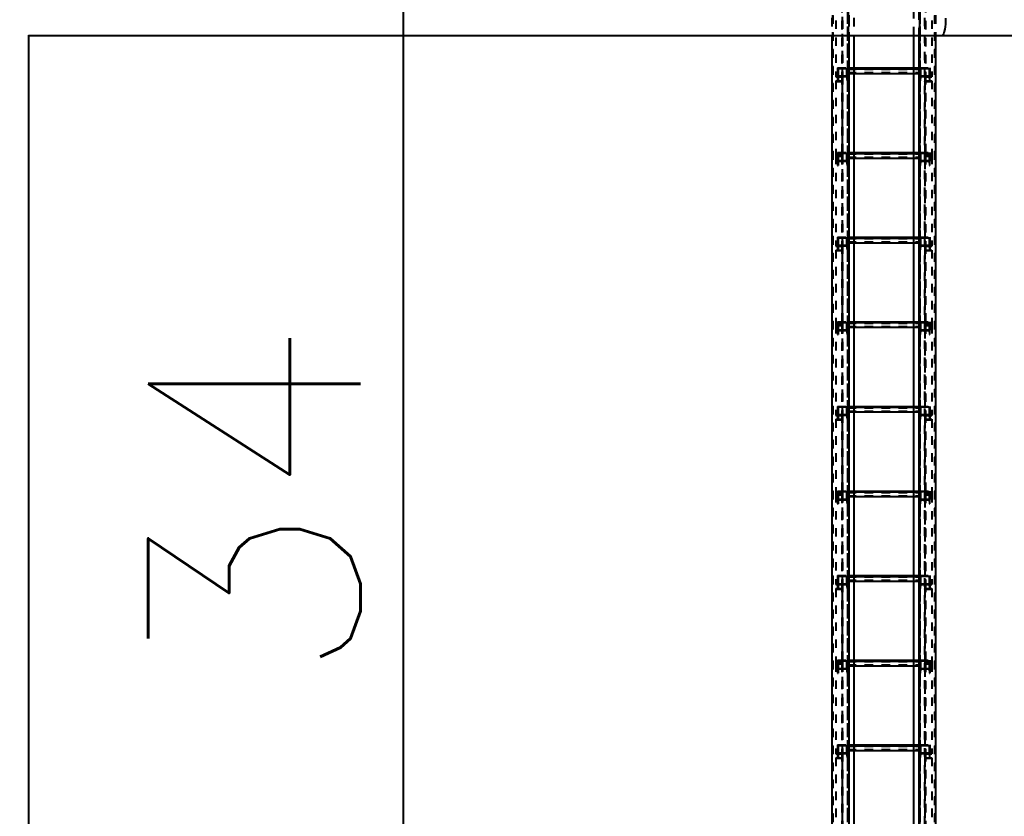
# Model space of a CAD drawing. Header units: millimetres. Extents: x 149919 to 150445, y 136651 to 136866.
# Drawn here: x 150393.57 to 150405.16, y 136715.48 to 136724.86 of the extents above; entities that cross this region are included whole.
import ezdxf

# ---------------------------------------------------------------- set-up
doc = ezdxf.new("R2010")
doc.units = ezdxf.units.MM
doc.header["$LTSCALE"] = 0.25
for name, pattern in [('XKITLINE00', [0]), ('XKITLINE02', [4, 2, -2]), ('XKITLINE03', [6, 3, -1, 1, -1])]:
    doc.linetypes.add(name, pattern=pattern)
doc.styles.add('ROMANS', font='romans.shx')
doc.dimstyles.new('MD300', dxfattribs={"dimtxt": 2.5, "dimasz": 2.5, "dimexe": 1, "dimexo": 1, "dimgap": 0.5, "dimtad": 1, "dimdec": 1, "dimlfac": 50, "dimrnd": 0.5, "dimdsep": 46, "dimtxsty": 'ROMANS', "dimcen": 1, "dimclrd": 146, "dimclre": 146, "dimclrt": 30, "dimadec": 1, "dimazin": 2, "dimtfac": 1, "dimtdec": 1, "dimtmove": 0, "dimatfit": 1, "dimfxl": 1, "dimtolj": 1, "dimtzin": 0, "dimlwd": -1, "dimlwe": -1, "dimarcsym": 0})

# ---------------------------------------------------------------- blocks, each defined once
blk = doc.blocks.new('çatıı')
at = {"color": 1, "linetype": 'XKITLINE03'}
for p, q in [((26144.4, 5880.8), (26144.4, 7537.7)), ((26150.4, 7540.3), (26150.4, 5900.3)), ((26235.4, 5900.3), (26235.4, 7540.3)), ((26241.4, 5880.8), (26241.4, 7537.7)), ((26144.4, 7381.7), (26144.4, 7487.6)), ((26241.4, 7487.6), (26241.4, 7381.7)), ((26150.4, 7382.2), (26150.4, 7391.7)), ((26235.4, 7390.7), (26150.4, 7390.7)), ((26235.4, 7391.7), (26235.4, 7382.2)), ((26144.4, 7288.3), (26144.4, 7375.9)), ((26241.4, 7375.9), (26241.4, 7288.3)), ((26144.4, 7182.4), (26144.4, 7288.3)), ((26150.4, 7282.5), (26150.4, 7292.1)), ((26235.4, 7291), (26150.4, 7291)), ((26235.4, 7292.1), (26235.4, 7282.5)), ((26241.4, 7288.3), (26241.4, 7182.4)), ((26150.4, 7182.9), (26150.4, 7192.4)), ((26235.4, 7191.4), (26150.4, 7191.4)), ((26235.4, 7192.4), (26235.4, 7182.9)), ((26144.4, 7089), (26144.4, 7176.7)), ((26241.4, 7176.7), (26241.4, 7089)), ((26144.4, 6983.2), (26144.4, 7089)), ((26150.4, 7083.2), (26150.4, 7092.8)), ((26235.4, 7091.8), (26150.4, 7091.8)), ((26235.4, 7092.8), (26235.4, 7083.2)), ((26241.4, 7089), (26241.4, 6983.2)), ((26150.4, 6983.6), (26150.4, 6993.2)), ((26235.4, 6992.1), (26150.4, 6992.1)), ((26235.4, 6993.2), (26235.4, 6983.6)), ((26144.4, 6889.8), (26144.4, 6977.4)), ((26241.4, 6977.4), (26241.4, 6889.8)), ((26144.4, 6783.9), (26144.4, 6889.8)), ((26150.4, 6884), (26150.4, 6893.5)), ((26235.4, 6892.5), (26150.4, 6892.5)), ((26235.4, 6893.5), (26235.4, 6884)), ((26241.4, 6889.8), (26241.4, 6783.9)), ((26150.4, 6784.3), (26150.4, 6793.9)), ((26235.4, 6792.9), (26150.4, 6792.9)), ((26235.4, 6793.9), (26235.4, 6784.3)), ((26144.4, 6690.5), (26144.4, 6778.1)), ((26241.4, 6778.1), (26241.4, 6690.5)), ((26144.4, 6584.6), (26144.4, 6690.5)), ((26150.4, 6684.7), (26150.4, 6694.2)), ((26235.4, 6693.2), (26150.4, 6693.2)), ((26235.4, 6694.2), (26235.4, 6684.7)), ((26241.4, 6690.5), (26241.4, 6584.6)), ((26150.4, 6585.1), (26150.4, 6594.6)), ((26235.4, 6593.6), (26150.4, 6593.6)), ((26235.4, 6594.6), (26235.4, 6585.1)), ((26144.4, 6491.2), (26144.4, 6578.8)), ((26241.4, 6578.8), (26241.4, 6491.2))]:
    blk.add_line(p, q, dxfattribs=at)
at = {"color": 116, "linetype": 'XKITLINE02', "true_color": 0x136734}
for p, q in [((26150.4, 7540.3), (26150.4, 5898.6)), ((26151.2, 7540.2), (26151.2, 5898.7)), ((26234.5, 7540.2), (26234.5, 5898.7)), ((26235.4, 7540.3), (26235.4, 5898.6)), ((26132.5, 7534), (26132.5, 5889.3)), ((26133.1, 7533.5), (26133.1, 5888.5)), ((26150.3, 7533.5), (26150.3, 5888.5)), ((26150.8, 7534), (26150.8, 5889.3)), ((26151.7, 7534), (26151.7, 5888.4)), ((26234.9, 7534), (26234.9, 5889.3)), ((26235.4, 7533.5), (26235.4, 5888.5)), ((26252.7, 7533.5), (26252.7, 5888.5)), ((26253.2, 7534), (26253.2, 5889.3)), ((26254.1, 7534), (26254.1, 5930.4)), ((26136.4, 7487.6), (26136.4, 7381.2)), ((26143.6, 7487), (26143.6, 7376.4)), ((26144.4, 7487.6), (26144.4, 7376.4)), ((26227.9, 7479.9), (26227.9, 5900.2)), ((26241.4, 7487.6), (26241.4, 7376.4)), ((26242.2, 7487), (26242.2, 7376.4)), ((26249.4, 7487.6), (26249.4, 7381.2)), ((26131.7, 7470.6), (26131.7, 7430)), ((26151.7, 7470.6), (26151.7, 7430)), ((26157.9, 7470.6), (26157.9, 5900.2)), ((26234.1, 7478.5), (26234.1, 7430)), ((26254.1, 7473.8), (26254.1, 7430)), ((26157.9, 7430.3), (26157.9, 7430)), ((26227.9, 7430.3), (26227.9, 7430)), ((26138.4, 7391.7), (26138.4, 7382.2)), ((26138.4, 7391.7), (26138.4, 7386.2)), ((26138.4, 7391.7), (26150.4, 7391.7)), ((26138.4, 7386.2), (26138.4, 7376.7)), ((26138.4, 7386.2), (26139.1, 7386.2)), ((26139.4, 7391), (26139.1, 7386.2)), ((26139.1, 7386.2), (26139.1, 7376.7)), ((26139.4, 7391), (26139.4, 7381.5)), ((26139.4, 7391), (26149.3, 7391)), ((26149.3, 7391), (26149.3, 7381.5)), ((26149.3, 7391), (26149.7, 7386.2)), ((26149.7, 7386.2), (26149.7, 7376.7)), ((26149.7, 7386.2), (26150.4, 7386.2)), ((26150.4, 7391.7), (26150.4, 7382.2)), ((26150.4, 7391.7), (26150.4, 7386.2)), ((26150.4, 7391.7), (26157.9, 7391.7)), ((26150.4, 7391.7), (26150.4, 7385.2)), ((26150.4, 7390.9), (26235.4, 7390.9)), ((26150.4, 7390.7), (26157.9, 7390.7)), ((26150.4, 7390.1), (26235.4, 7390.1)), ((26150.4, 7386.2), (26150.4, 7376.7)), ((26150.4, 7386.2), (26235.4, 7386.2)), ((26150.4, 7386.2), (26235.4, 7386.2)), ((26227.9, 7391.7), (26235.4, 7391.7)), ((26227.9, 7390.7), (26235.4, 7390.7)), ((26235.4, 7391.7), (26235.4, 7376.7)), ((26235.4, 7391.7), (26247.4, 7391.7)), ((26235.4, 7391.7), (26235.4, 7385.2)), ((26235.4, 7386.2), (26236, 7386.2)), ((26236.4, 7391), (26236, 7386.2)), ((26236, 7386.2), (26236, 7376.7)), ((26236.4, 7391), (26246.3, 7391)), ((26236.4, 7391), (26236.4, 7381.5)), ((26246.3, 7391), (26246.7, 7386.2)), ((26246.3, 7391), (26246.3, 7381.5)), ((26246.7, 7386.2), (26247.4, 7386.2)), ((26246.7, 7386.2), (26246.7, 7376.7)), ((26247.4, 7391.7), (26247.4, 7376.7)), ((26136.4, 7381.7), (26144.4, 7381.7)), ((26136.4, 7381.2), (26143.6, 7381.2)), ((26136.4, 7376.6), (26136.4, 7288.3)), ((26136.4, 7376.6), (26143.6, 7376.6)), ((26136.4, 7375.9), (26144.4, 7375.9)), ((26138.4, 7382.2), (26138.4, 7376.7)), ((26138.4, 7382.2), (26150.4, 7382.2)), ((26138.4, 7376.7), (26139.1, 7376.7)), ((26139.4, 7381.5), (26139.1, 7376.7)), ((26139.4, 7381.5), (26149.3, 7381.5)), ((26143.6, 7382.2), (26143.6, 7288.9)), ((26143.6, 7382.2), (26144.4, 7382.2)), ((26143.6, 7376.4), (26144.4, 7376.4)), ((26144.4, 7382.2), (26144.4, 7288.3)), ((26149.3, 7381.5), (26149.7, 7376.7)), ((26149.7, 7376.7), (26150.4, 7376.7)), ((26150.4, 7385.3), (26235.4, 7385.3)), ((26150.4, 7385.2), (26157.9, 7385.2)), ((26150.4, 7382.2), (26150.4, 7376.7)), ((26227.9, 7385.2), (26235.4, 7385.2)), ((26235.4, 7382.2), (26247.4, 7382.2)), ((26235.4, 7376.7), (26236, 7376.7)), ((26236.4, 7381.5), (26236, 7376.7)), ((26236.4, 7381.5), (26246.3, 7381.5)), ((26241.4, 7382.2), (26241.4, 7375.9)), ((26241.4, 7382.2), (26242.2, 7382.2)), ((26241.4, 7382.2), (26241.4, 7288.3)), ((26241.4, 7381.7), (26249.4, 7381.7)), ((26241.4, 7376.4), (26242.2, 7376.4)), ((26241.4, 7375.9), (26249.4, 7375.9)), ((26242.2, 7382.2), (26242.2, 7376.6)), ((26242.2, 7382.2), (26242.2, 7288.9)), ((26242.2, 7381.2), (26249.4, 7381.2)), ((26242.2, 7376.6), (26249.4, 7376.6)), ((26246.3, 7381.5), (26246.7, 7376.7)), ((26246.7, 7376.7), (26247.4, 7376.7)), ((26249.4, 7376.6), (26249.4, 7375.9)), ((26249.4, 7376.6), (26249.4, 7288.3)), ((26143.6, 7294.6), (26144.4, 7294.6)), ((26143.6, 7294.6), (26143.6, 7288.9)), ((26144.4, 7294.6), (26144.4, 7288.3)), ((26241.4, 7294.6), (26242.2, 7294.6)), ((26136.4, 7288.9), (26143.6, 7288.9)), ((26136.4, 7288.9), (26136.4, 7288.3)), ((26136.4, 7288.3), (26136.4, 7181.9)), ((26136.4, 7288.3), (26144.4, 7288.3)), ((26136.4, 7288.3), (26144.4, 7288.3)), ((26136.4, 7287.8), (26143.6, 7287.8)), ((26138.4, 7292.1), (26138.4, 7282.5)), ((26138.4, 7292.1), (26138.4, 7286.6)), ((26138.4, 7292.1), (26150.4, 7292.1)), ((26138.4, 7286.6), (26138.4, 7277)), ((26138.4, 7286.6), (26139.1, 7286.6)), ((26138.4, 7282.5), (26138.4, 7277)), ((26138.4, 7282.5), (26150.4, 7282.5)), ((26139.4, 7291.4), (26139.1, 7286.6)), ((26139.1, 7286.6), (26139.1, 7277)), ((26139.4, 7281.8), (26139.1, 7277)), ((26139.4, 7291.4), (26139.4, 7281.8)), ((26139.4, 7291.4), (26149.3, 7291.4)), ((26139.4, 7281.8), (26149.3, 7281.8)), ((26143.6, 7287.8), (26143.6, 7177.1)), ((26143.6, 7283), (26144.4, 7283)), ((26144.4, 7288.3), (26144.4, 7177.1)), ((26149.3, 7291.4), (26149.3, 7281.8)), ((26149.3, 7291.4), (26149.7, 7286.6)), ((26149.3, 7281.8), (26149.7, 7277)), ((26149.7, 7286.6), (26149.7, 7277)), ((26149.7, 7286.6), (26150.4, 7286.6)), ((26150.4, 7292.1), (26150.4, 7282.5)), ((26150.4, 7292.1), (26150.4, 7286.6)), ((26150.4, 7292.1), (26157.9, 7292.1)), ((26150.4, 7292.1), (26150.4, 7285.6)), ((26150.4, 7291.3), (26235.4, 7291.3)), ((26150.4, 7291), (26157.9, 7291)), ((26150.4, 7290.4), (26235.4, 7290.4)), ((26150.4, 7286.6), (26150.4, 7277)), ((26150.4, 7286.6), (26235.4, 7286.6)), ((26150.4, 7286.5), (26235.4, 7286.5)), ((26150.4, 7285.6), (26235.4, 7285.6)), ((26150.4, 7285.6), (26157.9, 7285.6)), ((26150.4, 7282.5), (26150.4, 7277)), ((26227.9, 7292.1), (26235.4, 7292.1)), ((26227.9, 7291), (26235.4, 7291)), ((26227.9, 7285.6), (26235.4, 7285.6)), ((26235.4, 7292.1), (26235.4, 7286.6)), ((26235.4, 7292.1), (26247.4, 7292.1)), ((26235.4, 7292.1), (26235.4, 7277)), ((26235.4, 7292.1), (26235.4, 7285.6)), ((26235.4, 7286.6), (26236, 7286.6)), ((26235.4, 7282.5), (26247.4, 7282.5)), ((26236.4, 7291.4), (26236, 7286.6)), ((26236, 7286.6), (26236, 7277)), ((26236.4, 7281.8), (26236, 7277)), ((26236.4, 7291.4), (26246.3, 7291.4)), ((26236.4, 7291.4), (26236.4, 7281.8)), ((26236.4, 7281.8), (26246.3, 7281.8)), ((26241.4, 7288.3), (26241.4, 7177.1)), ((26241.4, 7288.3), (26249.4, 7288.3)), ((26241.4, 7288.3), (26249.4, 7288.3)), ((26241.4, 7283), (26242.2, 7283)), ((26241.4, 7282.5), (26241.4, 7182.4)), ((26242.2, 7288.9), (26249.4, 7288.9)), ((26242.2, 7287.8), (26242.2, 7281.8)), ((26242.2, 7287.8), (26249.4, 7287.8)), ((26242.2, 7287.8), (26242.2, 7177.1)), ((26246.3, 7291.4), (26246.7, 7286.6)), ((26246.3, 7291.4), (26246.3, 7281.8)), ((26246.3, 7281.8), (26246.7, 7277)), ((26246.7, 7286.6), (26247.4, 7286.6)), ((26246.7, 7286.6), (26246.7, 7277)), ((26247.4, 7292.1), (26247.4, 7286.6)), ((26247.4, 7292.1), (26247.4, 7277)), ((26249.4, 7288.3), (26249.4, 7287.8)), ((26249.4, 7288.3), (26249.4, 7181.9)), ((26138.4, 7277), (26139.1, 7277)), ((26149.7, 7277), (26150.4, 7277)), ((26235.4, 7277), (26236, 7277)), ((26246.7, 7277), (26247.4, 7277)), ((26138.4, 7192.4), (26138.4, 7182.9)), ((26138.4, 7192.4), (26138.4, 7186.9)), ((26138.4, 7192.4), (26150.4, 7192.4)), ((26139.4, 7191.7), (26139.1, 7186.9)), ((26139.4, 7191.7), (26139.4, 7182.2)), ((26139.4, 7191.7), (26149.3, 7191.7)), ((26149.3, 7191.7), (26149.3, 7182.2)), ((26149.3, 7191.7), (26149.7, 7186.9)), ((26150.4, 7192.4), (26150.4, 7182.9)), ((26150.4, 7192.4), (26150.4, 7186.9)), ((26150.4, 7192.4), (26157.9, 7192.4)), ((26150.4, 7192.4), (26150.4, 7185.9)), ((26150.4, 7191.6), (26235.4, 7191.6)), ((26150.4, 7191.4), (26157.9, 7191.4)), ((26150.4, 7190.8), (26235.4, 7190.8)), ((26227.9, 7192.4), (26235.4, 7192.4)), ((26227.9, 7191.4), (26235.4, 7191.4)), ((26235.4, 7192.4), (26235.4, 7185.9)), ((26235.4, 7192.4), (26235.4, 7186.9)), ((26235.4, 7192.4), (26247.4, 7192.4)), ((26235.4, 7192.4), (26235.4, 7182.9)), ((26236.4, 7191.7), (26236, 7186.9)), ((26236.4, 7191.7), (26246.3, 7191.7)), ((26236.4, 7191.7), (26236.4, 7182.2)), ((26246.3, 7191.7), (26246.7, 7186.9)), ((26246.3, 7191.7), (26246.3, 7182.2)), ((26247.4, 7192.4), (26247.4, 7186.9)), ((26247.4, 7192.4), (26247.4, 7182.4)), ((26136.4, 7182.4), (26136.4, 7181.9)), ((26136.4, 7182.4), (26144.4, 7182.4)), ((26136.4, 7181.9), (26143.6, 7181.9)), ((26138.4, 7186.9), (26138.4, 7177.4)), ((26138.4, 7186.9), (26139.1, 7186.9)), ((26138.4, 7182.9), (26138.4, 7177.4)), ((26138.4, 7182.9), (26150.4, 7182.9)), ((26139.1, 7186.9), (26139.1, 7177.4)), ((26139.4, 7182.2), (26139.1, 7177.4)), ((26139.4, 7182.2), (26149.3, 7182.2)), ((26143.6, 7182.9), (26143.6, 7089.7)), ((26143.6, 7182.9), (26144.4, 7182.9)), ((26143.6, 7181.9), (26143.6, 7177.1)), ((26144.4, 7182.9), (26144.4, 7089)), ((26144.4, 7182.4), (26144.4, 7177.1)), ((26149.3, 7182.2), (26149.7, 7177.4)), ((26149.7, 7186.9), (26149.7, 7177.4)), ((26149.7, 7186.9), (26150.4, 7186.9)), ((26150.4, 7186.9), (26150.4, 7177.4)), ((26150.4, 7186.9), (26235.4, 7186.9)), ((26150.4, 7186.9), (26235.4, 7186.9)), ((26150.4, 7186), (26235.4, 7186)), ((26150.4, 7185.9), (26157.9, 7185.9)), ((26150.4, 7182.9), (26150.4, 7177.4)), ((26227.9, 7185.9), (26235.4, 7185.9)), ((26235.4, 7186.9), (26236, 7186.9)), ((26235.4, 7186.9), (26235.4, 7177.4)), ((26235.4, 7182.9), (26235.4, 7177.4)), ((26235.4, 7182.9), (26247.4, 7182.9)), ((26236, 7186.9), (26236, 7177.4)), ((26236.4, 7182.2), (26236, 7177.4)), ((26236.4, 7182.2), (26246.3, 7182.2)), ((26241.4, 7182.9), (26241.4, 7176.7)), ((26241.4, 7182.9), (26242.2, 7182.9)), ((26241.4, 7182.9), (26241.4, 7089)), ((26241.4, 7182.4), (26249.4, 7182.4)), ((26242.2, 7182.9), (26242.2, 7177.3)), ((26242.2, 7182.9), (26242.2, 7089.7)), ((26242.2, 7181.9), (26249.4, 7181.9)), ((26246.3, 7182.2), (26246.7, 7177.4)), ((26246.7, 7186.9), (26247.4, 7186.9)), ((26246.7, 7186.9), (26246.7, 7177.4)), ((26247.4, 7186.9), (26247.4, 7177.4)), ((26247.4, 7182.4), (26247.4, 7177.4)), ((26136.4, 7177.3), (26136.4, 7089)), ((26136.4, 7177.3), (26143.6, 7177.3)), ((26136.4, 7176.7), (26144.4, 7176.7)), ((26138.4, 7177.4), (26139.1, 7177.4)), ((26143.6, 7177.1), (26144.4, 7177.1)), ((26149.7, 7177.4), (26150.4, 7177.4)), ((26235.4, 7177.4), (26236, 7177.4)), ((26241.4, 7177.1), (26242.2, 7177.1)), ((26241.4, 7176.7), (26249.4, 7176.7)), ((26242.2, 7177.3), (26249.4, 7177.3)), ((26246.7, 7177.4), (26247.4, 7177.4)), ((26249.4, 7177.3), (26249.4, 7176.7)), ((26249.4, 7177.3), (26249.4, 7089)), ((26136.4, 7089.7), (26143.6, 7089.7)), ((26136.4, 7089.7), (26136.4, 7089)), ((26136.4, 7089), (26144.4, 7089)), ((26136.4, 7089), (26136.4, 6982.6)), ((26136.4, 7089), (26144.4, 7089)), ((26136.4, 7088.5), (26143.6, 7088.5)), ((26138.4, 7092.8), (26138.4, 7083.2)), ((26138.4, 7092.8), (26138.4, 7087.3)), ((26138.4, 7092.8), (26150.4, 7092.8)), ((26138.4, 7087.3), (26138.4, 7077.8)), ((26138.4, 7087.3), (26139.1, 7087.3)), ((26139.4, 7092.1), (26139.1, 7087.3)), ((26139.1, 7087.3), (26139.1, 7077.8)), ((26139.4, 7092.1), (26139.4, 7082.5)), ((26139.4, 7092.1), (26149.3, 7092.1)), ((26143.6, 7095.3), (26144.4, 7095.3)), ((26143.6, 7095.3), (26143.6, 7089.7)), ((26143.6, 7088.5), (26143.6, 6977.9)), ((26144.4, 7095.3), (26144.4, 7089)), ((26144.4, 7089), (26144.4, 6977.9)), ((26149.3, 7092.1), (26149.3, 7082.5)), ((26149.3, 7092.1), (26149.7, 7087.3)), ((26149.7, 7087.3), (26149.7, 7077.8)), ((26149.7, 7087.3), (26150.4, 7087.3)), ((26150.4, 7092.8), (26150.4, 7083.2)), ((26150.4, 7092.8), (26150.4, 7087.3)), ((26150.4, 7092.8), (26157.9, 7092.8)), ((26150.4, 7092.8), (26150.4, 7086.3)), ((26150.4, 7092), (26235.4, 7092)), ((26150.4, 7091.8), (26157.9, 7091.8)), ((26150.4, 7091.2), (26235.4, 7091.2)), ((26150.4, 7087.3), (26150.4, 7077.8)), ((26150.4, 7087.3), (26235.4, 7087.3)), ((26150.4, 7087.3), (26235.4, 7087.3)), ((26150.4, 7086.3), (26235.4, 7086.3)), ((26150.4, 7086.3), (26157.9, 7086.3)), ((26227.9, 7092.8), (26235.4, 7092.8)), ((26227.9, 7091.8), (26235.4, 7091.8)), ((26227.9, 7086.3), (26235.4, 7086.3)), ((26235.4, 7092.8), (26235.4, 7086.3)), ((26235.4, 7092.8), (26235.4, 7077.8)), ((26235.4, 7092.8), (26247.4, 7092.8)), ((26235.4, 7087.3), (26236, 7087.3)), ((26236.4, 7092.1), (26236, 7087.3)), ((26236, 7087.3), (26236, 7077.8)), ((26236.4, 7092.1), (26246.3, 7092.1)), ((26236.4, 7092.1), (26236.4, 7082.5)), ((26241.4, 7095.3), (26242.2, 7095.3)), ((26241.4, 7089), (26241.4, 6977.9)), ((26241.4, 7089), (26249.4, 7089)), ((26241.4, 7089), (26249.4, 7089)), ((26242.2, 7089.7), (26249.4, 7089.7)), ((26242.2, 7088.5), (26242.2, 7082.5)), ((26242.2, 7088.5), (26249.4, 7088.5)), ((26242.2, 7088.5), (26242.2, 6977.9)), ((26246.3, 7092.1), (26246.7, 7087.3)), ((26246.3, 7092.1), (26246.3, 7082.5)), ((26246.7, 7087.3), (26247.4, 7087.3)), ((26246.7, 7087.3), (26246.7, 7077.8)), ((26247.4, 7092.8), (26247.4, 7077.8)), ((26249.4, 7089), (26249.4, 7088.5)), ((26249.4, 7089), (26249.4, 6982.6)), ((26138.4, 7083.2), (26138.4, 7077.8)), ((26138.4, 7083.2), (26150.4, 7083.2)), ((26138.4, 7077.8), (26139.1, 7077.8)), ((26139.4, 7082.5), (26139.1, 7077.8)), ((26139.4, 7082.5), (26149.3, 7082.5)), ((26143.6, 7083.7), (26144.4, 7083.7)), ((26149.3, 7082.5), (26149.7, 7077.8)), ((26149.7, 7077.8), (26150.4, 7077.8)), ((26150.4, 7083.2), (26150.4, 7077.8)), ((26235.4, 7083.2), (26247.4, 7083.2)), ((26235.4, 7077.8), (26236, 7077.8)), ((26236.4, 7082.5), (26236, 7077.8)), ((26236.4, 7082.5), (26246.3, 7082.5)), ((26241.4, 7083.7), (26242.2, 7083.7)), ((26241.4, 7083.2), (26241.4, 6983.2)), ((26246.3, 7082.5), (26246.7, 7077.8)), ((26246.7, 7077.8), (26247.4, 7077.8)), ((26138.4, 6993.2), (26138.4, 6983.6)), ((26138.4, 6993.2), (26138.4, 6987.7)), ((26138.4, 6993.2), (26150.4, 6993.2)), ((26139.4, 6992.5), (26139.1, 6987.7)), ((26139.4, 6992.5), (26139.4, 6982.9)), ((26139.4, 6992.5), (26149.3, 6992.5)), ((26149.3, 6992.5), (26149.3, 6982.9)), ((26149.3, 6992.5), (26149.7, 6987.7)), ((26150.4, 6993.2), (26150.4, 6983.6)), ((26150.4, 6993.2), (26150.4, 6987.7)), ((26150.4, 6993.2), (26157.9, 6993.2)), ((26150.4, 6993.2), (26150.4, 6986.7)), ((26150.4, 6992.4), (26235.4, 6992.4)), ((26150.4, 6992.1), (26157.9, 6992.1)), ((26227.9, 6993.2), (26235.4, 6993.2)), ((26227.9, 6992.1), (26235.4, 6992.1)), ((26235.4, 6993.2), (26235.4, 6987.7)), ((26235.4, 6993.2), (26247.4, 6993.2)), ((26235.4, 6993.2), (26235.4, 6983.6)), ((26235.4, 6993.2), (26235.4, 6986.7)), ((26236.4, 6992.5), (26236, 6987.7)), ((26236.4, 6992.5), (26246.3, 6992.5)), ((26236.4, 6992.5), (26236.4, 6982.9)), ((26246.3, 6992.5), (26246.7, 6987.7)), ((26246.3, 6992.5), (26246.3, 6982.9)), ((26247.4, 6993.2), (26247.4, 6987.7)), ((26247.4, 6993.2), (26247.4, 6983.2)), ((26136.4, 6983.2), (26144.4, 6983.2)), ((26136.4, 6982.6), (26143.6, 6982.6)), ((26138.4, 6987.7), (26138.4, 6978.1)), ((26138.4, 6987.7), (26139.1, 6987.7)), ((26138.4, 6983.6), (26138.4, 6978.1)), ((26138.4, 6983.6), (26150.4, 6983.6)), ((26139.1, 6987.7), (26139.1, 6978.1)), ((26139.4, 6982.9), (26139.1, 6978.1)), ((26139.4, 6982.9), (26149.3, 6982.9)), ((26143.6, 6983.7), (26143.6, 6890.4)), ((26143.6, 6983.7), (26144.4, 6983.7)), ((26144.4, 6983.7), (26144.4, 6889.8)), ((26149.3, 6982.9), (26149.7, 6978.1)), ((26149.7, 6987.7), (26149.7, 6978.1)), ((26149.7, 6987.7), (26150.4, 6987.7)), ((26150.4, 6991.5), (26235.4, 6991.5)), ((26150.4, 6987.7), (26150.4, 6978.1)), ((26150.4, 6987.7), (26235.4, 6987.7)), ((26150.4, 6987.6), (26235.4, 6987.6)), ((26150.4, 6986.7), (26235.4, 6986.7)), ((26150.4, 6986.7), (26157.9, 6986.7)), ((26150.4, 6983.6), (26150.4, 6978.1)), ((26227.9, 6986.7), (26235.4, 6986.7)), ((26235.4, 6987.7), (26236, 6987.7)), ((26235.4, 6987.7), (26235.4, 6978.1)), ((26235.4, 6983.6), (26235.4, 6978.1)), ((26235.4, 6983.6), (26247.4, 6983.6)), ((26236, 6987.7), (26236, 6978.1)), ((26236.4, 6982.9), (26236, 6978.1)), ((26236.4, 6982.9), (26246.3, 6982.9)), ((26241.4, 6983.7), (26241.4, 6977.4)), ((26241.4, 6983.7), (26242.2, 6983.7)), ((26241.4, 6983.7), (26241.4, 6889.8)), ((26241.4, 6983.2), (26249.4, 6983.2)), ((26242.2, 6983.7), (26242.2, 6978)), ((26242.2, 6983.7), (26242.2, 6890.4)), ((26242.2, 6982.6), (26249.4, 6982.6)), ((26246.3, 6982.9), (26246.7, 6978.1)), ((26246.7, 6987.7), (26247.4, 6987.7)), ((26246.7, 6987.7), (26246.7, 6978.1)), ((26247.4, 6987.7), (26247.4, 6978.1)), ((26247.4, 6983.2), (26247.4, 6978.1)), ((26136.4, 6978), (26136.4, 6889.8)), ((26136.4, 6978), (26143.6, 6978)), ((26136.4, 6977.4), (26144.4, 6977.4)), ((26138.4, 6978.1), (26139.1, 6978.1)), ((26143.6, 6977.9), (26144.4, 6977.9)), ((26149.7, 6978.1), (26150.4, 6978.1)), ((26235.4, 6978.1), (26236, 6978.1)), ((26241.4, 6977.9), (26242.2, 6977.9)), ((26241.4, 6977.4), (26249.4, 6977.4)), ((26242.2, 6978), (26249.4, 6978)), ((26246.7, 6978.1), (26247.4, 6978.1)), ((26249.4, 6978), (26249.4, 6977.4)), ((26249.4, 6978), (26249.4, 6889.8)), ((26136.4, 6890.4), (26143.6, 6890.4)), ((26136.4, 6890.4), (26136.4, 6889.8)), ((26136.4, 6889.8), (26144.4, 6889.8)), ((26136.4, 6889.8), (26136.4, 6783.4)), ((26136.4, 6889.8), (26144.4, 6889.8)), ((26136.4, 6889.2), (26143.6, 6889.2)), ((26138.4, 6893.5), (26138.4, 6884)), ((26138.4, 6893.5), (26138.4, 6888)), ((26138.4, 6893.5), (26150.4, 6893.5)), ((26138.4, 6888), (26138.4, 6878.5)), ((26138.4, 6888), (26139.1, 6888)), ((26139.4, 6892.8), (26139.1, 6888)), ((26139.1, 6888), (26139.1, 6878.5)), ((26139.4, 6892.8), (26139.4, 6883.3)), ((26139.4, 6892.8), (26149.3, 6892.8)), ((26143.6, 6896), (26144.4, 6896)), ((26143.6, 6896), (26143.6, 6890.4)), ((26143.6, 6889.2), (26143.6, 6778.6)), ((26144.4, 6896), (26144.4, 6889.8)), ((26144.4, 6889.8), (26144.4, 6778.6)), ((26149.3, 6892.8), (26149.3, 6883.3)), ((26149.3, 6892.8), (26149.7, 6888)), ((26149.7, 6888), (26149.7, 6878.5)), ((26149.7, 6888), (26150.4, 6888)), ((26150.4, 6893.5), (26150.4, 6884)), ((26150.4, 6893.5), (26150.4, 6888)), ((26150.4, 6893.5), (26157.9, 6893.5)), ((26150.4, 6893.5), (26150.4, 6887)), ((26150.4, 6892.7), (26235.4, 6892.7)), ((26150.4, 6892.5), (26157.9, 6892.5)), ((26150.4, 6891.9), (26235.4, 6891.9)), ((26150.4, 6888), (26150.4, 6878.5)), ((26150.4, 6888), (26235.4, 6888)), ((26150.4, 6888), (26235.4, 6888)), ((26227.9, 6893.5), (26235.4, 6893.5)), ((26227.9, 6892.5), (26235.4, 6892.5)), ((26235.4, 6893.5), (26235.4, 6878.5)), ((26235.4, 6893.5), (26247.4, 6893.5)), ((26235.4, 6893.5), (26235.4, 6887)), ((26235.4, 6888), (26236, 6888)), ((26236.4, 6892.8), (26236, 6888)), ((26236, 6888), (26236, 6878.5)), ((26236.4, 6892.8), (26246.3, 6892.8)), ((26236.4, 6892.8), (26236.4, 6883.3)), ((26241.4, 6896), (26242.2, 6896)), ((26241.4, 6889.8), (26249.4, 6889.8)), ((26241.4, 6889.8), (26241.4, 6778.6)), ((26241.4, 6889.8), (26249.4, 6889.8)), ((26242.2, 6890.4), (26249.4, 6890.4)), ((26242.2, 6889.2), (26242.2, 6883.3)), ((26242.2, 6889.2), (26249.4, 6889.2)), ((26242.2, 6889.2), (26242.2, 6778.6)), ((26246.3, 6892.8), (26246.7, 6888)), ((26246.3, 6892.8), (26246.3, 6883.3)), ((26246.7, 6888), (26247.4, 6888)), ((26246.7, 6888), (26246.7, 6878.5)), ((26247.4, 6893.5), (26247.4, 6878.5)), ((26249.4, 6889.8), (26249.4, 6889.2)), ((26249.4, 6889.8), (26249.4, 6783.4)), ((26138.4, 6884), (26138.4, 6878.5)), ((26138.4, 6884), (26150.4, 6884)), ((26138.4, 6878.5), (26139.1, 6878.5)), ((26139.4, 6883.3), (26139.1, 6878.5)), ((26139.4, 6883.3), (26149.3, 6883.3)), ((26143.6, 6884.4), (26144.4, 6884.4)), ((26149.3, 6883.3), (26149.7, 6878.5)), ((26149.7, 6878.5), (26150.4, 6878.5)), ((26150.4, 6887.1), (26235.4, 6887.1)), ((26150.4, 6887), (26157.9, 6887)), ((26150.4, 6884), (26150.4, 6878.5)), ((26227.9, 6887), (26235.4, 6887)), ((26235.4, 6884), (26247.4, 6884)), ((26235.4, 6878.5), (26236, 6878.5)), ((26236.4, 6883.3), (26236, 6878.5)), ((26236.4, 6883.3), (26246.3, 6883.3)), ((26241.4, 6884.4), (26242.2, 6884.4)), ((26241.4, 6884), (26241.4, 6783.9)), ((26246.3, 6883.3), (26246.7, 6878.5)), ((26246.7, 6878.5), (26247.4, 6878.5)), ((26136.4, 6783.9), (26136.4, 6783.4)), ((26136.4, 6783.9), (26144.4, 6783.9)), ((26136.4, 6783.4), (26143.6, 6783.4)), ((26138.4, 6793.9), (26138.4, 6784.3)), ((26138.4, 6793.9), (26138.4, 6788.4)), ((26138.4, 6793.9), (26150.4, 6793.9)), ((26138.4, 6788.4), (26138.4, 6778.9)), ((26138.4, 6788.4), (26139.1, 6788.4)), ((26138.4, 6784.3), (26138.4, 6778.9)), ((26138.4, 6784.3), (26150.4, 6784.3)), ((26139.4, 6793.2), (26139.1, 6788.4)), ((26139.1, 6788.4), (26139.1, 6778.9)), ((26139.4, 6783.6), (26139.1, 6778.9)), ((26139.4, 6793.2), (26139.4, 6783.6)), ((26139.4, 6793.2), (26149.3, 6793.2)), ((26139.4, 6783.6), (26149.3, 6783.6)), ((26143.6, 6784.4), (26143.6, 6691.1)), ((26143.6, 6784.4), (26144.4, 6784.4)), ((26143.6, 6783.4), (26143.6, 6778.6)), ((26144.4, 6784.4), (26144.4, 6690.5)), ((26144.4, 6783.9), (26144.4, 6778.6)), ((26149.3, 6793.2), (26149.3, 6783.6)), ((26149.3, 6793.2), (26149.7, 6788.4)), ((26149.3, 6783.6), (26149.7, 6778.9)), ((26149.7, 6788.4), (26149.7, 6778.9)), ((26149.7, 6788.4), (26150.4, 6788.4)), ((26150.4, 6793.9), (26157.9, 6793.9)), ((26150.4, 6793.9), (26150.4, 6787.4)), ((26150.4, 6793.9), (26150.4, 6784.3)), ((26150.4, 6793.9), (26150.4, 6788.4)), ((26150.4, 6793.1), (26235.4, 6793.1)), ((26150.4, 6792.9), (26157.9, 6792.9)), ((26150.4, 6792.3), (26235.4, 6792.3)), ((26150.4, 6788.4), (26235.4, 6788.4)), ((26150.4, 6788.4), (26150.4, 6778.9)), ((26150.4, 6788.3), (26235.4, 6788.3)), ((26150.4, 6787.4), (26235.4, 6787.4)), ((26150.4, 6787.4), (26157.9, 6787.4)), ((26150.4, 6784.3), (26150.4, 6778.9)), ((26227.9, 6793.9), (26235.4, 6793.9)), ((26227.9, 6792.9), (26235.4, 6792.9)), ((26227.9, 6787.4), (26235.4, 6787.4)), ((26235.4, 6793.9), (26235.4, 6788.4)), ((26235.4, 6793.9), (26247.4, 6793.9)), ((26235.4, 6793.9), (26235.4, 6784.3)), ((26235.4, 6793.9), (26235.4, 6787.4)), ((26235.4, 6788.4), (26236, 6788.4)), ((26235.4, 6788.4), (26235.4, 6778.9)), ((26235.4, 6784.3), (26235.4, 6778.9)), ((26235.4, 6784.3), (26247.4, 6784.3)), ((26236.4, 6793.2), (26236, 6788.4)), ((26236, 6788.4), (26236, 6778.9)), ((26236.4, 6783.6), (26236, 6778.9)), ((26236.4, 6793.2), (26246.3, 6793.2)), ((26236.4, 6793.2), (26236.4, 6783.6)), ((26236.4, 6783.6), (26246.3, 6783.6)), ((26241.4, 6784.4), (26241.4, 6778.1)), ((26241.4, 6784.4), (26242.2, 6784.4)), ((26241.4, 6784.4), (26241.4, 6690.5)), ((26241.4, 6783.9), (26249.4, 6783.9)), ((26242.2, 6784.4), (26242.2, 6778.7)), ((26242.2, 6784.4), (26242.2, 6691.1)), ((26242.2, 6783.4), (26249.4, 6783.4)), ((26246.3, 6793.2), (26246.7, 6788.4)), ((26246.3, 6793.2), (26246.3, 6783.6)), ((26246.3, 6783.6), (26246.7, 6778.9)), ((26246.7, 6788.4), (26247.4, 6788.4)), ((26246.7, 6788.4), (26246.7, 6778.9)), ((26247.4, 6793.9), (26247.4, 6788.4)), ((26247.4, 6793.9), (26247.4, 6783.9)), ((26247.4, 6788.4), (26247.4, 6778.9)), ((26247.4, 6783.9), (26247.4, 6778.9)), ((26136.4, 6778.7), (26136.4, 6690.5)), ((26136.4, 6778.7), (26143.6, 6778.7)), ((26136.4, 6778.1), (26144.4, 6778.1)), ((26138.4, 6778.9), (26139.1, 6778.9)), ((26143.6, 6778.6), (26144.4, 6778.6)), ((26149.7, 6778.9), (26150.4, 6778.9)), ((26235.4, 6778.9), (26236, 6778.9)), ((26241.4, 6778.6), (26242.2, 6778.6)), ((26241.4, 6778.1), (26249.4, 6778.1)), ((26242.2, 6778.7), (26249.4, 6778.7)), ((26246.7, 6778.9), (26247.4, 6778.9)), ((26249.4, 6778.7), (26249.4, 6778.1)), ((26249.4, 6778.7), (26249.4, 6690.5)), ((26136.4, 6691.1), (26143.6, 6691.1)), ((26136.4, 6691.1), (26136.4, 6690.5)), ((26136.4, 6690.5), (26136.4, 6584.1)), ((26136.4, 6690.5), (26144.4, 6690.5)), ((26136.4, 6690.5), (26144.4, 6690.5)), ((26138.4, 6694.2), (26138.4, 6684.7)), ((26138.4, 6694.2), (26138.4, 6688.8)), ((26138.4, 6694.2), (26150.4, 6694.2)), ((26139.4, 6693.6), (26139.1, 6688.8)), ((26139.4, 6693.6), (26139.4, 6684)), ((26139.4, 6693.6), (26149.3, 6693.6)), ((26143.6, 6696.8), (26144.4, 6696.8)), ((26143.6, 6696.8), (26143.6, 6691.1)), ((26144.4, 6696.8), (26144.4, 6690.5)), ((26144.4, 6690.5), (26144.4, 6579.3)), ((26149.3, 6693.6), (26149.3, 6684)), ((26149.3, 6693.6), (26149.7, 6688.8)), ((26150.4, 6694.2), (26150.4, 6684.7)), ((26150.4, 6694.2), (26150.4, 6688.8)), ((26150.4, 6694.2), (26157.9, 6694.2)), ((26150.4, 6694.2), (26150.4, 6687.7)), ((26150.4, 6693.5), (26235.4, 6693.5)), ((26150.4, 6693.2), (26157.9, 6693.2)), ((26150.4, 6692.6), (26235.4, 6692.6)), ((26227.9, 6694.2), (26235.4, 6694.2)), ((26227.9, 6693.2), (26235.4, 6693.2)), ((26235.4, 6694.2), (26235.4, 6688.8)), ((26235.4, 6694.2), (26247.4, 6694.2)), ((26235.4, 6694.2), (26235.4, 6684.7)), ((26235.4, 6694.2), (26235.4, 6687.7)), ((26236.4, 6693.6), (26236, 6688.8)), ((26236.4, 6693.6), (26246.3, 6693.6)), ((26236.4, 6693.6), (26236.4, 6684)), ((26241.4, 6696.8), (26242.2, 6696.8)), ((26241.4, 6690.5), (26241.4, 6579.3)), ((26241.4, 6690.5), (26249.4, 6690.5)), ((26241.4, 6690.5), (26249.4, 6690.5)), ((26242.2, 6691.1), (26249.4, 6691.1)), ((26246.3, 6693.6), (26246.7, 6688.8)), ((26246.3, 6693.6), (26246.3, 6684)), ((26247.4, 6694.2), (26247.4, 6688.8)), ((26247.4, 6694.2), (26247.4, 6684.7)), ((26249.4, 6690.5), (26249.4, 6690)), ((26249.4, 6690.5), (26249.4, 6584.1)), ((26136.4, 6690), (26143.6, 6690)), ((26138.4, 6688.8), (26138.4, 6679.2)), ((26138.4, 6688.8), (26139.1, 6688.8)), ((26138.4, 6684.7), (26138.4, 6679.2)), ((26138.4, 6684.7), (26150.4, 6684.7)), ((26138.4, 6679.2), (26139.1, 6679.2)), ((26139.1, 6688.8), (26139.1, 6679.2)), ((26139.4, 6684), (26139.1, 6679.2)), ((26139.4, 6684), (26149.3, 6684)), ((26143.6, 6690), (26143.6, 6579.3)), ((26143.6, 6685.2), (26144.4, 6685.2)), ((26149.3, 6684), (26149.7, 6679.2)), ((26149.7, 6688.8), (26149.7, 6679.2)), ((26149.7, 6688.8), (26150.4, 6688.8)), ((26149.7, 6679.2), (26150.4, 6679.2)), ((26150.4, 6688.8), (26150.4, 6679.2)), ((26150.4, 6688.8), (26235.4, 6688.8)), ((26150.4, 6688.7), (26235.4, 6688.7)), ((26150.4, 6687.8), (26235.4, 6687.8)), ((26150.4, 6687.7), (26157.9, 6687.7)), ((26150.4, 6684.7), (26150.4, 6679.2)), ((26227.9, 6687.7), (26235.4, 6687.7)), ((26235.4, 6688.8), (26236, 6688.8)), ((26235.4, 6688.8), (26235.4, 6679.2)), ((26235.4, 6684.7), (26235.4, 6679.2)), ((26235.4, 6684.7), (26247.4, 6684.7)), ((26235.4, 6679.2), (26236, 6679.2)), ((26236, 6688.8), (26236, 6679.2)), ((26236.4, 6684), (26236, 6679.2)), ((26236.4, 6684), (26246.3, 6684)), ((26241.4, 6685.2), (26242.2, 6685.2)), ((26241.4, 6684.7), (26241.4, 6584.6)), ((26242.2, 6690), (26242.2, 6684)), ((26242.2, 6690), (26249.4, 6690)), ((26242.2, 6690), (26242.2, 6579.3)), ((26246.3, 6684), (26246.7, 6679.2)), ((26246.7, 6688.8), (26247.4, 6688.8)), ((26246.7, 6688.8), (26246.7, 6679.2)), ((26246.7, 6679.2), (26247.4, 6679.2)), ((26247.4, 6688.8), (26247.4, 6679.2)), ((26247.4, 6684.7), (26247.4, 6679.2)), ((26138.4, 6594.6), (26138.4, 6585.1)), ((26138.4, 6594.6), (26138.4, 6589.1)), ((26138.4, 6594.6), (26150.4, 6594.6)), ((26138.4, 6589.1), (26138.4, 6579.6)), ((26138.4, 6589.1), (26139.1, 6589.1)), ((26139.4, 6593.9), (26139.1, 6589.1)), ((26139.1, 6589.1), (26139.1, 6579.6)), ((26139.4, 6593.9), (26139.4, 6584.4)), ((26139.4, 6593.9), (26149.3, 6593.9)), ((26149.3, 6593.9), (26149.3, 6584.4)), ((26149.3, 6593.9), (26149.7, 6589.1)), ((26149.7, 6589.1), (26149.7, 6579.6)), ((26149.7, 6589.1), (26150.4, 6589.1)), ((26150.4, 6594.6), (26157.9, 6594.6)), ((26150.4, 6594.6), (26150.4, 6588.1)), ((26150.4, 6594.6), (26150.4, 6585.1)), ((26150.4, 6594.6), (26150.4, 6589.1)), ((26150.4, 6593.8), (26235.4, 6593.8)), ((26150.4, 6593.6), (26157.9, 6593.6)), ((26150.4, 6593), (26235.4, 6593)), ((26150.4, 6589.1), (26235.4, 6589.1)), ((26150.4, 6589.1), (26235.4, 6589.1)), ((26150.4, 6589.1), (26150.4, 6579.6)), ((26150.4, 6588.2), (26235.4, 6588.2)), ((26150.4, 6588.1), (26157.9, 6588.1)), ((26227.9, 6594.6), (26235.4, 6594.6)), ((26227.9, 6593.6), (26235.4, 6593.6)), ((26227.9, 6588.1), (26235.4, 6588.1)), ((26235.4, 6594.6), (26235.4, 6579.6)), ((26235.4, 6594.6), (26247.4, 6594.6)), ((26235.4, 6594.6), (26235.4, 6588.1)), ((26235.4, 6589.1), (26236, 6589.1)), ((26236.4, 6593.9), (26236, 6589.1)), ((26236, 6589.1), (26236, 6579.6)), ((26236.4, 6593.9), (26246.3, 6593.9)), ((26236.4, 6593.9), (26236.4, 6584.4)), ((26246.3, 6593.9), (26246.7, 6589.1)), ((26246.3, 6593.9), (26246.3, 6584.4)), ((26246.7, 6589.1), (26247.4, 6589.1)), ((26246.7, 6589.1), (26246.7, 6579.6)), ((26247.4, 6594.6), (26247.4, 6579.6)), ((26136.4, 6584.6), (26136.4, 6584.1)), ((26136.4, 6584.6), (26144.4, 6584.6)), ((26136.4, 6584.1), (26143.6, 6584.1)), ((26136.4, 6579.5), (26136.4, 6491.2)), ((26136.4, 6579.5), (26143.6, 6579.5)), ((26136.4, 6578.8), (26144.4, 6578.8)), ((26138.4, 6585.1), (26138.4, 6579.6)), ((26138.4, 6585.1), (26150.4, 6585.1)), ((26138.4, 6579.6), (26139.1, 6579.6)), ((26139.4, 6584.4), (26139.1, 6579.6)), ((26139.4, 6584.4), (26149.3, 6584.4)), ((26143.6, 6585.1), (26143.6, 6491.8)), ((26143.6, 6585.1), (26144.4, 6585.1)), ((26143.6, 6584.1), (26143.6, 6579.3)), ((26143.6, 6579.3), (26144.4, 6579.3)), ((26144.4, 6585.1), (26144.4, 6491.2)), ((26144.4, 6584.6), (26144.4, 6579.3)), ((26149.3, 6584.4), (26149.7, 6579.6)), ((26149.7, 6579.6), (26150.4, 6579.6)), ((26150.4, 6585.1), (26150.4, 6579.6)), ((26235.4, 6585.1), (26247.4, 6585.1)), ((26235.4, 6579.6), (26236, 6579.6)), ((26236.4, 6584.4), (26236, 6579.6)), ((26236.4, 6584.4), (26246.3, 6584.4)), ((26241.4, 6585.1), (26241.4, 6578.8)), ((26241.4, 6585.1), (26242.2, 6585.1)), ((26241.4, 6585.1), (26241.4, 6491.2)), ((26241.4, 6584.6), (26249.4, 6584.6)), ((26241.4, 6579.3), (26242.2, 6579.3)), ((26241.4, 6578.8), (26249.4, 6578.8)), ((26242.2, 6585.1), (26242.2, 6579.5)), ((26242.2, 6585.1), (26242.2, 6491.8)), ((26242.2, 6584.1), (26249.4, 6584.1)), ((26242.2, 6579.5), (26249.4, 6579.5)), ((26246.3, 6584.4), (26246.7, 6579.6)), ((26246.7, 6579.6), (26247.4, 6579.6)), ((26249.4, 6579.5), (26249.4, 6578.8)), ((26249.4, 6579.5), (26249.4, 6491.2))]:
    blk.add_line(p, q, dxfattribs=at)
at = {"color": 8, "linetype": 'XKITLINE00'}
for p, q in [((26265.7, 7446.7), (26265.5, 7443.3)), ((26265.8, 7450.3), (26265.7, 7446.7)), ((26263.6, 7432.7), (26262.9, 7431.2)), ((26263.6, 7432.7), (26262.9, 7431.2)), ((26264.2, 7434.7), (26263.6, 7432.7)), ((26264.8, 7437.2), (26264.2, 7434.7)), ((26265.2, 7440.1), (26264.8, 7437.2)), ((26265.5, 7443.3), (26265.2, 7440.1)), ((25185.8, 7430.1), (25185.8, 6010)), ((25185.8, 7430), (26261.4, 7430)), ((26261.4, 7430), (26262.1, 7430.3)), ((26261.4, 7430), (26262.1, 7430.3)), ((26261.4, 7430), (27695.3, 7430)), ((26262.9, 7431.2), (26262.1, 7430.3)), ((26262.9, 7431.2), (26262.1, 7430.3))]:
    blk.add_line(p, q, dxfattribs=at)
at = {"color": 7, "linetype": 'XKITLINE00'}
for p, q in [((26131.7, 7430), (26131.7, 6010.6)), ((26151.7, 7430), (26151.7, 6010.6)), ((26157.9, 7430), (26157.9, 6010.6)), ((26227.9, 7430), (26227.9, 6010.6)), ((26234.1, 7430), (26234.1, 6010.6)), ((26254.1, 7430), (26254.1, 6010.6)), ((26157.9, 7391.7), (26227.9, 7391.7)), ((26157.9, 7390.7), (26227.9, 7390.7)), ((26157.9, 7385.2), (26227.9, 7385.2)), ((26157.9, 7292.1), (26227.9, 7292.1)), ((26157.9, 7291), (26227.9, 7291)), ((26157.9, 7285.6), (26227.9, 7285.6)), ((26157.9, 7192.4), (26227.9, 7192.4)), ((26157.9, 7191.4), (26227.9, 7191.4)), ((26157.9, 7185.9), (26227.9, 7185.9)), ((26157.9, 7092.8), (26227.9, 7092.8)), ((26157.9, 7091.8), (26227.9, 7091.8)), ((26157.9, 7086.3), (26227.9, 7086.3)), ((26157.9, 6993.2), (26227.9, 6993.2)), ((26157.9, 6992.1), (26227.9, 6992.1)), ((26157.9, 6986.7), (26227.9, 6986.7)), ((26157.9, 6893.5), (26227.9, 6893.5)), ((26157.9, 6892.5), (26227.9, 6892.5)), ((26157.9, 6887), (26227.9, 6887)), ((26157.9, 6793.9), (26227.9, 6793.9)), ((26157.9, 6792.9), (26227.9, 6792.9)), ((26157.9, 6787.4), (26227.9, 6787.4)), ((26157.9, 6694.2), (26227.9, 6694.2)), ((26157.9, 6693.2), (26227.9, 6693.2)), ((26157.9, 6687.7), (26227.9, 6687.7)), ((26157.9, 6594.6), (26227.9, 6594.6)), ((26157.9, 6593.6), (26227.9, 6593.6)), ((26157.9, 6588.1), (26227.9, 6588.1))]:
    blk.add_line(p, q, dxfattribs=at)
at = {"color": 1, "linetype": 'XKITLINE00'}
for centre in [(26150.4, 7391.7), (26150.4, 7390.7), (26235.4, 7391.7), (26235.4, 7390.7), (26144.4, 7381.7), (26144.4, 7375.9), (26150.4, 7382.2), (26235.4, 7382.2), (26241.4, 7381.7), (26241.4, 7375.9), (26144.4, 7288.3), (26144.4, 7288.3), (26150.4, 7292.1), (26150.4, 7291), (26150.4, 7282.5), (26235.4, 7292.1), (26235.4, 7291), (26235.4, 7282.5), (26241.4, 7288.3), (26241.4, 7288.3), (26150.4, 7192.4), (26150.4, 7191.4), (26235.4, 7192.4), (26235.4, 7191.4), (26144.4, 7182.4), (26150.4, 7182.9), (26235.4, 7182.9), (26241.4, 7182.4), (26144.4, 7176.7), (26241.4, 7176.7), (26144.4, 7089), (26144.4, 7089), (26150.4, 7092.8), (26150.4, 7091.8), (26235.4, 7092.8), (26235.4, 7091.8), (26241.4, 7089), (26241.4, 7089), (26150.4, 7083.2), (26235.4, 7083.2), (26150.4, 6993.2), (26150.4, 6992.1), (26235.4, 6993.2), (26235.4, 6992.1), (26144.4, 6983.2), (26150.4, 6983.6), (26235.4, 6983.6), (26241.4, 6983.2), (26144.4, 6977.4), (26241.4, 6977.4), (26144.4, 6889.8), (26144.4, 6889.8), (26150.4, 6893.5), (26150.4, 6892.5), (26235.4, 6893.5), (26235.4, 6892.5), (26241.4, 6889.8), (26241.4, 6889.8), (26150.4, 6884), (26235.4, 6884), (26144.4, 6783.9), (26150.4, 6793.9), (26150.4, 6792.9), (26150.4, 6784.3), (26235.4, 6793.9), (26235.4, 6792.9), (26235.4, 6784.3), (26241.4, 6783.9), (26144.4, 6778.1), (26241.4, 6778.1), (26144.4, 6690.5), (26144.4, 6690.5), (26150.4, 6694.2), (26150.4, 6693.2), (26235.4, 6694.2), (26235.4, 6693.2), (26241.4, 6690.5), (26241.4, 6690.5), (26150.4, 6684.7), (26235.4, 6684.7), (26150.4, 6594.6), (26150.4, 6593.6), (26235.4, 6594.6), (26235.4, 6593.6), (26144.4, 6584.6), (26144.4, 6578.8), (26150.4, 6585.1), (26235.4, 6585.1), (26241.4, 6584.6), (26241.4, 6578.8)]:
    blk.add_circle(centre, 0.05, dxfattribs=at)
blk = doc.blocks.new('*D13')
at = {"color": 146, "transparency": 16777216}
for p, q in [((150392.26, 136736.178), (150399.081, 136736.178)), ((150398.081, 136733.678), (150398.081, 136704.678)), ((150392.26, 136702.178), (150399.081, 136702.178))]:
    blk.add_line(p, q, dxfattribs=at)
for points in [[(150397.664, 136733.678), (150398.498, 136733.678), (150398.081, 136736.178)], [(150397.664, 136704.678), (150398.498, 136704.678), (150398.081, 136702.178)]]:
    blk.add_solid(points, dxfattribs=at)
at = {"layer": 'DEFPOINTS', "color": 0, "transparency": 16777216}
for p in [(150391.26, 136736.178), (150391.26, 136702.178), (150398.081, 136702.178)]:
    blk.add_point(p, dxfattribs=at)
at = {"color": 1, "transparency": 16777216, "insert": (150396.331, 136719.178), "char_height": 2.5, "attachment_point": 5, "rotation": 90, "style": 'ROMANS'}
blk.add_mtext('\\A1;34', dxfattribs=at)

msp = doc.modelspace()

# ---------------------------------------------------------------- block references
at = {"xscale": 0.009999943142843078, "yscale": 0.009999943142843078, "zscale": 0.009999943142843078}
msp.add_blockref('çatıı', (150141.814, 136650.373), dxfattribs=at)

# ---------------------------------------------------------------- dimensions: what is measured, and where the dimension line sits
dim = msp.add_aligned_dim(p1=(150391.26, 136736.178), p2=(150391.26, 136702.178), distance=6.821, dimstyle='MD300', override={"dimdec": 2, "dimlfac": 1, "dimrnd": 0.05, "dimclrt": 1})
dim.commit()
dim.dimension.update_dxf_attribs({"geometry": '*D13', "text_midpoint": (150396.331, 136719.178)})

doc.saveas('drawing.dxf')
